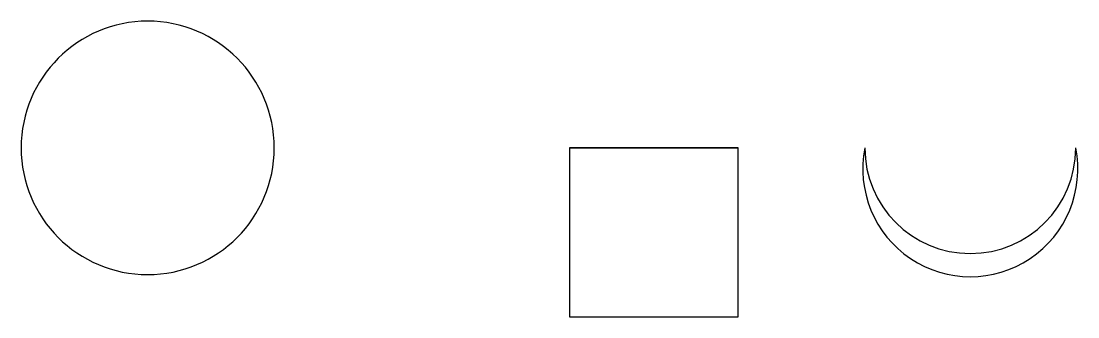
# Model space of a CAD drawing. Header units: metres. Extents: x -15000000 to 110247549, y -20000000 to 15000000.
import ezdxf

# ---------------------------------------------------------------- set-up
doc = ezdxf.new("R2010")
doc.units = ezdxf.units.M

msp = doc.modelspace()

# ---------------------------------------------------------------- linework, layer by layer
for p, q in [((70000000, 0, 0), (50000000, 0)), ((50000000, 0), (50000000, -20000000)), ((70000000, 0, 0), (50000000, 0)), ((50000000, 0), (50000000, 0, 20000000)), ((50000000, 0, 20000000), (70000000, 0, 20000000)), ((70000000, -20000000), (70000000, 0, 0)), ((70000000, 0, 20000000), (70000000, 0, 0)), ((50000000, -20000000), (70000000, -20000000))]:
    msp.add_line(p, q)
msp.add_circle((0, 0), 15000000)
msp.add_circle((0, 0), 15000000)
for centre, radius, start, end in [((97500000, 0, 0), 12500000, 180, 0), ((97500000, -2500000), 12747549, 168.69006753, 11.30993247)]:
    msp.add_arc(centre, radius, start, end)

doc.saveas('drawing.dxf')
